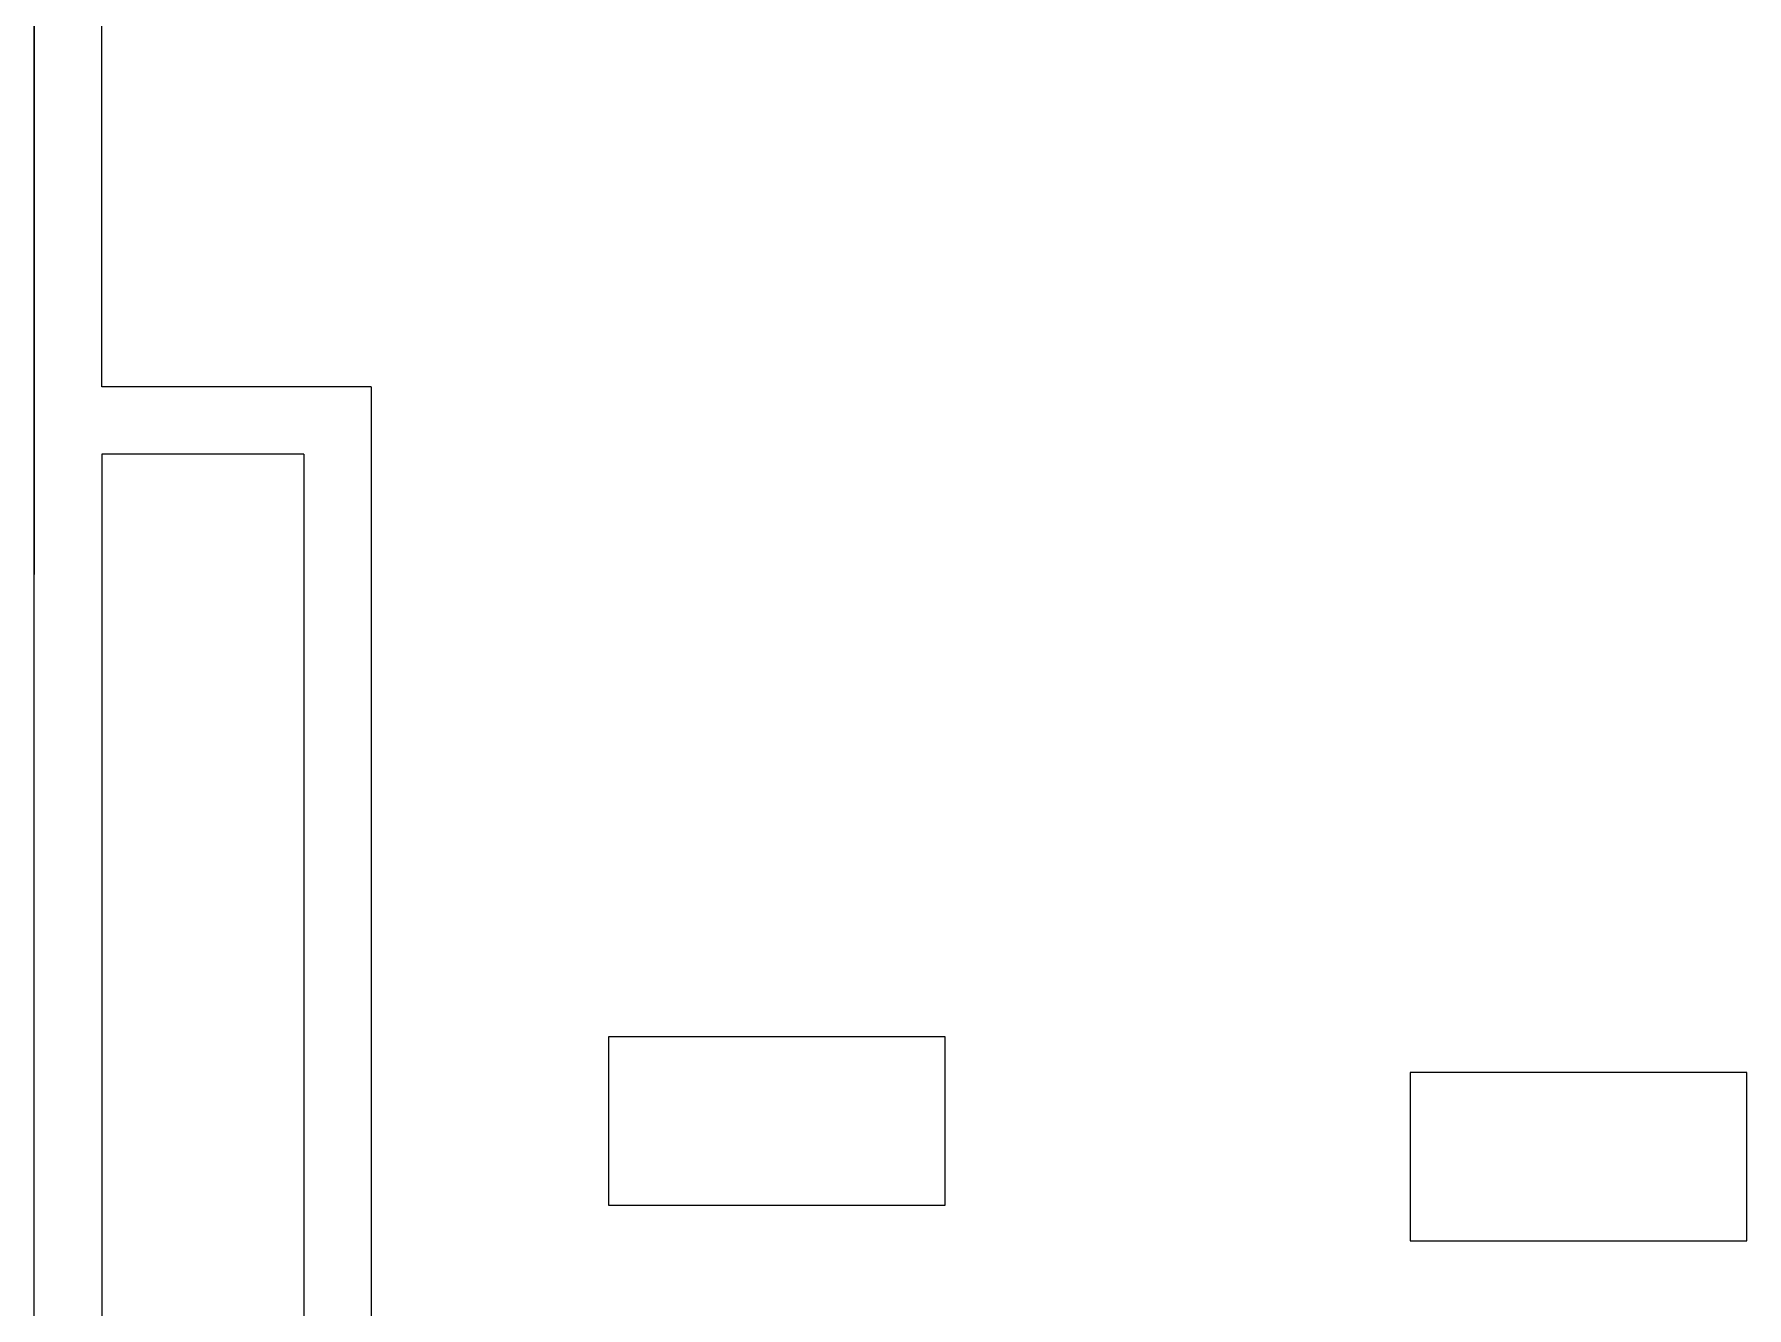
# Model space of a CAD drawing. Extents: x -19 to 297, y 0 to 420.
# Drawn here: x 68.17 to 80.88, y 208.13 to 217.59 of the extents above; entities that cross this region are included whole.
import ezdxf

# ---------------------------------------------------------------- set-up
doc = ezdxf.new("R2010")
doc.units = 0
doc.header["$MEASUREMENT"] = 0
doc.linetypes.add('K5LT_BASIC', pattern=[0])
doc.layers.add('Системный слой', color=7, linetype='Continuous')

# ---------------------------------------------------------------- blocks, each defined once
blk = doc.blocks.new('*U')
at = {"layer": 'Системный слой', "color": 5, "linetype": 'K5LT_BASIC'}
for p, q in [((74.93, 210.145), (72.43, 210.145)), ((72.43, 210.145), (72.43, 208.895)), ((74.93, 208.895), (74.93, 210.145)), ((80.883, 209.881), (78.383, 209.881)), ((78.383, 209.881), (78.383, 208.631)), ((80.883, 208.631), (80.883, 209.881)), ((72.43, 208.895), (74.93, 208.895)), ((78.383, 208.631), (80.883, 208.631))]:
    blk.add_line(p, q, dxfattribs=at)

msp = doc.modelspace()

# ---------------------------------------------------------------- linework, layer by layer
at = {"layer": 'Системный слой', "color": 5, "linetype": 'K5LT_BASIC'}
for p, q in [((68.166, 204.519), (68.166, 234.019)), ((68.167, 213.578), (68.167, 220.985)), ((68.667, 217.157), (68.667, 217.972)), ((68.667, 214.972), (68.667, 217.157)), ((70.667, 214.972), (68.667, 214.972)), ((70.667, 214.972), (70.667, 204.269)), ((70.167, 214.472), (68.667, 214.472)), ((68.667, 214.472), (68.667, 204.519)), ((70.167, 214.472), (70.167, 204.269)), ((68.166, 204.519), (68.166, 213.048))]:
    msp.add_line(p, q, dxfattribs=at)

# ---------------------------------------------------------------- block references
at = {"layer": 'Системный слой'}
msp.add_blockref('*U', (0, 0), dxfattribs=at)
msp.add_blockref('*U', (0, 0), dxfattribs=at)
msp.add_blockref('*U', (0, 0), dxfattribs=at)
msp.add_blockref('*U', (0, 0), dxfattribs=at)
msp.add_blockref('*U', (0, 0), dxfattribs=at)
msp.add_blockref('*U', (0, 0), dxfattribs=at)
msp.add_blockref('*U', (0, 0), dxfattribs=at)
msp.add_blockref('*U', (0, 0), dxfattribs=at)
msp.add_blockref('*U', (0, 0), dxfattribs=at)
msp.add_blockref('*U', (0, 0), dxfattribs=at)
msp.add_blockref('*U', (0, 0), dxfattribs=at)
msp.add_blockref('*U', (0, 0), dxfattribs=at)
msp.add_blockref('*U', (0, 0), dxfattribs=at)
msp.add_blockref('*U', (0, 0), dxfattribs=at)
msp.add_blockref('*U', (0, 0), dxfattribs=at)
msp.add_blockref('*U', (0, 0), dxfattribs=at)
msp.add_blockref('*U', (0, 0), dxfattribs=at)
msp.add_blockref('*U', (0, 0), dxfattribs=at)
msp.add_blockref('*U', (0, 0), dxfattribs=at)
msp.add_blockref('*U', (0, 0), dxfattribs=at)
msp.add_blockref('*U', (0, 0), dxfattribs=at)
msp.add_blockref('*U', (0, 0), dxfattribs=at)
msp.add_blockref('*U', (0, 0), dxfattribs=at)
msp.add_blockref('*U', (0, 0), dxfattribs=at)
msp.add_blockref('*U', (0, 0), dxfattribs=at)
msp.add_blockref('*U', (0, 0), dxfattribs=at)
msp.add_blockref('*U', (0, 0), dxfattribs=at)
msp.add_blockref('*U', (0, 0), dxfattribs=at)
msp.add_blockref('*U', (0, 0), dxfattribs=at)
msp.add_blockref('*U', (0, 0), dxfattribs=at)
msp.add_blockref('*U', (0, 0), dxfattribs=at)
msp.add_blockref('*U', (0, 0), dxfattribs=at)
msp.add_blockref('*U', (0, 0), dxfattribs=at)
msp.add_blockref('*U', (0, 0), dxfattribs=at)
msp.add_blockref('*U', (0, 0), dxfattribs=at)
msp.add_blockref('*U', (0, 0), dxfattribs=at)
msp.add_blockref('*U', (0, 0), dxfattribs=at)
msp.add_blockref('*U', (0, 0), dxfattribs=at)
msp.add_blockref('*U', (0, 0), dxfattribs=at)
msp.add_blockref('*U', (0, 0), dxfattribs=at)
msp.add_blockref('*U', (0, 0), dxfattribs=at)
msp.add_blockref('*U', (0, 0), dxfattribs=at)
msp.add_blockref('*U', (0, 0), dxfattribs=at)
msp.add_blockref('*U', (0, 0), dxfattribs=at)
msp.add_blockref('*U', (0, 0), dxfattribs=at)
msp.add_blockref('*U', (0, 0), dxfattribs=at)
msp.add_blockref('*U', (0, 0), dxfattribs=at)
msp.add_blockref('*U', (0, 0), dxfattribs=at)
msp.add_blockref('*U', (0, 0), dxfattribs=at)
msp.add_blockref('*U', (0, 0), dxfattribs=at)
msp.add_blockref('*U', (0, 0), dxfattribs=at)
msp.add_blockref('*U', (0, 0), dxfattribs=at)
msp.add_blockref('*U', (0, 0), dxfattribs=at)
msp.add_blockref('*U', (0, 0), dxfattribs=at)
msp.add_blockref('*U', (0, 0), dxfattribs=at)
msp.add_blockref('*U', (0, 0), dxfattribs=at)
msp.add_blockref('*U', (0, 0), dxfattribs=at)
msp.add_blockref('*U', (0, 0), dxfattribs=at)
msp.add_blockref('*U', (0, 0), dxfattribs=at)
msp.add_blockref('*U', (0, 0), dxfattribs=at)
msp.add_blockref('*U', (0, 0), dxfattribs=at)
msp.add_blockref('*U', (0, 0), dxfattribs=at)
msp.add_blockref('*U', (0, 0), dxfattribs=at)
msp.add_blockref('*U', (0, 0), dxfattribs=at)
msp.add_blockref('*U', (0, 0), dxfattribs=at)
msp.add_blockref('*U', (0, 0), dxfattribs=at)
msp.add_blockref('*U', (0, 0), dxfattribs=at)
msp.add_blockref('*U', (0, 0), dxfattribs=at)
msp.add_blockref('*U', (0, 0), dxfattribs=at)
msp.add_blockref('*U', (0, 0), dxfattribs=at)
msp.add_blockref('*U', (0, 0), dxfattribs=at)
msp.add_blockref('*U', (0, 0), dxfattribs=at)
msp.add_blockref('*U', (0, 0), dxfattribs=at)
msp.add_blockref('*U', (0, 0), dxfattribs=at)
msp.add_blockref('*U', (0, 0), dxfattribs=at)
msp.add_blockref('*U', (0, 0), dxfattribs=at)
msp.add_blockref('*U', (0, 0), dxfattribs=at)
msp.add_blockref('*U', (0, 0), dxfattribs=at)
msp.add_blockref('*U', (0, 0), dxfattribs=at)
msp.add_blockref('*U', (0, 0), dxfattribs=at)
msp.add_blockref('*U', (0, 0), dxfattribs=at)
msp.add_blockref('*U', (0, 0), dxfattribs=at)
msp.add_blockref('*U', (0, 0), dxfattribs=at)
msp.add_blockref('*U', (0, 0), dxfattribs=at)
msp.add_blockref('*U', (0, 0), dxfattribs=at)
msp.add_blockref('*U', (0, 0), dxfattribs=at)
msp.add_blockref('*U', (0, 0), dxfattribs=at)
msp.add_blockref('*U', (0, 0), dxfattribs=at)
msp.add_blockref('*U', (0, 0), dxfattribs=at)
msp.add_blockref('*U', (0, 0), dxfattribs=at)
msp.add_blockref('*U', (0, 0), dxfattribs=at)
msp.add_blockref('*U', (0, 0), dxfattribs=at)
msp.add_blockref('*U', (0, 0), dxfattribs=at)
msp.add_blockref('*U', (0, 0), dxfattribs=at)
msp.add_blockref('*U', (0, 0), dxfattribs=at)
msp.add_blockref('*U', (0, 0), dxfattribs=at)
msp.add_blockref('*U', (0, 0), dxfattribs=at)
msp.add_blockref('*U', (0, 0), dxfattribs=at)
msp.add_blockref('*U', (0, 0), dxfattribs=at)
msp.add_blockref('*U', (0, 0), dxfattribs=at)
msp.add_blockref('*U', (0, 0), dxfattribs=at)
msp.add_blockref('*U', (0, 0), dxfattribs=at)
msp.add_blockref('*U', (0, 0), dxfattribs=at)
msp.add_blockref('*U', (0, 0), dxfattribs=at)
msp.add_blockref('*U', (0, 0), dxfattribs=at)
msp.add_blockref('*U', (0, 0), dxfattribs=at)
msp.add_blockref('*U', (0, 0), dxfattribs=at)
msp.add_blockref('*U', (0, 0), dxfattribs=at)
msp.add_blockref('*U', (0, 0), dxfattribs=at)
msp.add_blockref('*U', (0, 0), dxfattribs=at)
msp.add_blockref('*U', (0, 0), dxfattribs=at)
msp.add_blockref('*U', (0, 0), dxfattribs=at)
msp.add_blockref('*U', (0, 0), dxfattribs=at)
msp.add_blockref('*U', (0, 0), dxfattribs=at)
msp.add_blockref('*U', (0, 0), dxfattribs=at)
msp.add_blockref('*U', (0, 0), dxfattribs=at)
msp.add_blockref('*U', (0, 0), dxfattribs=at)
msp.add_blockref('*U', (0, 0), dxfattribs=at)
msp.add_blockref('*U', (0, 0), dxfattribs=at)
msp.add_blockref('*U', (0, 0), dxfattribs=at)
msp.add_blockref('*U', (0, 0), dxfattribs=at)
msp.add_blockref('*U', (0, 0), dxfattribs=at)
msp.add_blockref('*U', (0, 0), dxfattribs=at)
msp.add_blockref('*U', (0, 0), dxfattribs=at)
msp.add_blockref('*U', (0, 0), dxfattribs=at)
msp.add_blockref('*U', (0, 0), dxfattribs=at)
msp.add_blockref('*U', (0, 0), dxfattribs=at)
msp.add_blockref('*U', (0, 0), dxfattribs=at)
msp.add_blockref('*U', (0, 0), dxfattribs=at)
msp.add_blockref('*U', (0, 0), dxfattribs=at)
msp.add_blockref('*U', (0, 0), dxfattribs=at)
msp.add_blockref('*U', (0, 0), dxfattribs=at)
msp.add_blockref('*U', (0, 0), dxfattribs=at)
msp.add_blockref('*U', (0, 0), dxfattribs=at)
msp.add_blockref('*U', (0, 0), dxfattribs=at)
msp.add_blockref('*U', (0, 0), dxfattribs=at)
msp.add_blockref('*U', (0, 0), dxfattribs=at)
msp.add_blockref('*U', (0, 0), dxfattribs=at)
msp.add_blockref('*U', (0, 0), dxfattribs=at)
msp.add_blockref('*U', (0, 0), dxfattribs=at)
msp.add_blockref('*U', (0, 0), dxfattribs=at)
msp.add_blockref('*U', (0, 0), dxfattribs=at)
msp.add_blockref('*U', (0, 0), dxfattribs=at)
msp.add_blockref('*U', (0, 0), dxfattribs=at)
msp.add_blockref('*U', (0, 0), dxfattribs=at)
msp.add_blockref('*U', (0, 0), dxfattribs=at)
msp.add_blockref('*U', (0, 0), dxfattribs=at)
msp.add_blockref('*U', (0, 0), dxfattribs=at)
msp.add_blockref('*U', (0, 0), dxfattribs=at)
msp.add_blockref('*U', (0, 0), dxfattribs=at)
msp.add_blockref('*U', (0, 0), dxfattribs=at)
msp.add_blockref('*U', (0, 0), dxfattribs=at)
msp.add_blockref('*U', (0, 0), dxfattribs=at)
msp.add_blockref('*U', (0, 0), dxfattribs=at)
msp.add_blockref('*U', (0, 0), dxfattribs=at)
msp.add_blockref('*U', (0, 0), dxfattribs=at)
msp.add_blockref('*U', (0, 0), dxfattribs=at)
msp.add_blockref('*U', (0, 0), dxfattribs=at)
msp.add_blockref('*U', (0, 0), dxfattribs=at)
msp.add_blockref('*U', (0, 0), dxfattribs=at)
msp.add_blockref('*U', (0, 0), dxfattribs=at)
msp.add_blockref('*U', (0, 0), dxfattribs=at)
msp.add_blockref('*U', (0, 0), dxfattribs=at)
msp.add_blockref('*U', (0, 0), dxfattribs=at)
msp.add_blockref('*U', (0, 0), dxfattribs=at)
msp.add_blockref('*U', (0, 0), dxfattribs=at)
msp.add_blockref('*U', (0, 0), dxfattribs=at)
msp.add_blockref('*U', (0, 0), dxfattribs=at)
msp.add_blockref('*U', (0, 0), dxfattribs=at)
msp.add_blockref('*U', (0, 0), dxfattribs=at)
msp.add_blockref('*U', (0, 0), dxfattribs=at)
msp.add_blockref('*U', (0, 0), dxfattribs=at)
msp.add_blockref('*U', (0, 0), dxfattribs=at)
msp.add_blockref('*U', (0, 0), dxfattribs=at)
msp.add_blockref('*U', (0, 0), dxfattribs=at)
msp.add_blockref('*U', (0, 0), dxfattribs=at)
msp.add_blockref('*U', (0, 0), dxfattribs=at)
msp.add_blockref('*U', (0, 0), dxfattribs=at)
msp.add_blockref('*U', (0, 0), dxfattribs=at)
msp.add_blockref('*U', (0, 0), dxfattribs=at)
msp.add_blockref('*U', (0, 0), dxfattribs=at)
msp.add_blockref('*U', (0, 0), dxfattribs=at)
msp.add_blockref('*U', (0, 0), dxfattribs=at)
msp.add_blockref('*U', (0, 0), dxfattribs=at)
msp.add_blockref('*U', (0, 0), dxfattribs=at)
msp.add_blockref('*U', (0, 0), dxfattribs=at)
msp.add_blockref('*U', (0, 0), dxfattribs=at)
msp.add_blockref('*U', (0, 0), dxfattribs=at)
msp.add_blockref('*U', (0, 0), dxfattribs=at)
msp.add_blockref('*U', (0, 0), dxfattribs=at)
msp.add_blockref('*U', (0, 0), dxfattribs=at)
msp.add_blockref('*U', (0, 0), dxfattribs=at)
msp.add_blockref('*U', (0, 0), dxfattribs=at)
msp.add_blockref('*U', (0, 0), dxfattribs=at)
msp.add_blockref('*U', (0, 0), dxfattribs=at)
msp.add_blockref('*U', (0, 0), dxfattribs=at)
msp.add_blockref('*U', (0, 0), dxfattribs=at)
msp.add_blockref('*U', (0, 0), dxfattribs=at)
msp.add_blockref('*U', (0, 0), dxfattribs=at)
msp.add_blockref('*U', (0, 0), dxfattribs=at)
msp.add_blockref('*U', (0, 0), dxfattribs=at)
msp.add_blockref('*U', (0, 0), dxfattribs=at)
msp.add_blockref('*U', (0, 0), dxfattribs=at)
msp.add_blockref('*U', (0, 0), dxfattribs=at)
msp.add_blockref('*U', (0, 0), dxfattribs=at)
msp.add_blockref('*U', (0, 0), dxfattribs=at)
msp.add_blockref('*U', (0, 0), dxfattribs=at)
msp.add_blockref('*U', (0, 0), dxfattribs=at)
msp.add_blockref('*U', (0, 0), dxfattribs=at)
msp.add_blockref('*U', (0, 0), dxfattribs=at)
msp.add_blockref('*U', (0, 0), dxfattribs=at)
msp.add_blockref('*U', (0, 0), dxfattribs=at)
msp.add_blockref('*U', (0, 0), dxfattribs=at)
msp.add_blockref('*U', (0, 0), dxfattribs=at)
msp.add_blockref('*U', (0, 0), dxfattribs=at)
msp.add_blockref('*U', (0, 0), dxfattribs=at)
msp.add_blockref('*U', (0, 0), dxfattribs=at)
msp.add_blockref('*U', (0, 0), dxfattribs=at)
msp.add_blockref('*U', (0, 0), dxfattribs=at)
msp.add_blockref('*U', (0, 0), dxfattribs=at)
msp.add_blockref('*U', (0, 0), dxfattribs=at)
msp.add_blockref('*U', (0, 0), dxfattribs=at)
msp.add_blockref('*U', (0, 0), dxfattribs=at)
msp.add_blockref('*U', (0, 0), dxfattribs=at)
msp.add_blockref('*U', (0, 0), dxfattribs=at)
msp.add_blockref('*U', (0, 0), dxfattribs=at)
msp.add_blockref('*U', (0, 0), dxfattribs=at)
msp.add_blockref('*U', (0, 0), dxfattribs=at)
msp.add_blockref('*U', (0, 0), dxfattribs=at)
msp.add_blockref('*U', (0, 0), dxfattribs=at)
msp.add_blockref('*U', (0, 0), dxfattribs=at)
msp.add_blockref('*U', (0, 0), dxfattribs=at)
msp.add_blockref('*U', (0, 0), dxfattribs=at)
msp.add_blockref('*U', (0, 0), dxfattribs=at)
msp.add_blockref('*U', (0, 0), dxfattribs=at)
msp.add_blockref('*U', (0, 0), dxfattribs=at)
msp.add_blockref('*U', (0, 0), dxfattribs=at)
msp.add_blockref('*U', (0, 0), dxfattribs=at)
msp.add_blockref('*U', (0, 0), dxfattribs=at)
msp.add_blockref('*U', (0, 0), dxfattribs=at)
msp.add_blockref('*U', (0, 0), dxfattribs=at)
msp.add_blockref('*U', (0, 0), dxfattribs=at)
msp.add_blockref('*U', (0, 0), dxfattribs=at)
msp.add_blockref('*U', (0, 0), dxfattribs=at)
msp.add_blockref('*U', (0, 0), dxfattribs=at)
msp.add_blockref('*U', (0, 0), dxfattribs=at)
msp.add_blockref('*U', (0, 0), dxfattribs=at)
msp.add_blockref('*U', (0, 0), dxfattribs=at)
msp.add_blockref('*U', (0, 0), dxfattribs=at)
msp.add_blockref('*U', (0, 0), dxfattribs=at)
msp.add_blockref('*U', (0, 0), dxfattribs=at)
msp.add_blockref('*U', (0, 0), dxfattribs=at)
msp.add_blockref('*U', (0, 0), dxfattribs=at)
msp.add_blockref('*U', (0, 0), dxfattribs=at)
msp.add_blockref('*U', (0, 0), dxfattribs=at)
msp.add_blockref('*U', (0, 0), dxfattribs=at)
msp.add_blockref('*U', (0, 0), dxfattribs=at)
msp.add_blockref('*U', (0, 0), dxfattribs=at)
msp.add_blockref('*U', (0, 0), dxfattribs=at)
msp.add_blockref('*U', (0, 0), dxfattribs=at)
msp.add_blockref('*U', (0, 0), dxfattribs=at)
msp.add_blockref('*U', (0, 0), dxfattribs=at)
msp.add_blockref('*U', (0, 0), dxfattribs=at)
msp.add_blockref('*U', (0, 0), dxfattribs=at)
msp.add_blockref('*U', (0, 0), dxfattribs=at)
msp.add_blockref('*U', (0, 0), dxfattribs=at)
msp.add_blockref('*U', (0, 0), dxfattribs=at)
msp.add_blockref('*U', (0, 0), dxfattribs=at)
msp.add_blockref('*U', (0, 0), dxfattribs=at)
msp.add_blockref('*U', (0, 0), dxfattribs=at)
msp.add_blockref('*U', (0, 0), dxfattribs=at)
msp.add_blockref('*U', (0, 0), dxfattribs=at)
msp.add_blockref('*U', (0, 0), dxfattribs=at)
msp.add_blockref('*U', (0, 0), dxfattribs=at)
msp.add_blockref('*U', (0, 0), dxfattribs=at)
msp.add_blockref('*U', (0, 0), dxfattribs=at)
msp.add_blockref('*U', (0, 0), dxfattribs=at)
msp.add_blockref('*U', (0, 0), dxfattribs=at)
msp.add_blockref('*U', (0, 0), dxfattribs=at)
msp.add_blockref('*U', (0, 0), dxfattribs=at)
msp.add_blockref('*U', (0, 0), dxfattribs=at)
msp.add_blockref('*U', (0, 0), dxfattribs=at)
msp.add_blockref('*U', (0, 0), dxfattribs=at)
msp.add_blockref('*U', (0, 0), dxfattribs=at)
msp.add_blockref('*U', (0, 0), dxfattribs=at)
msp.add_blockref('*U', (0, 0), dxfattribs=at)
msp.add_blockref('*U', (0, 0), dxfattribs=at)
msp.add_blockref('*U', (0, 0), dxfattribs=at)
msp.add_blockref('*U', (0, 0), dxfattribs=at)
msp.add_blockref('*U', (0, 0), dxfattribs=at)
msp.add_blockref('*U', (0, 0), dxfattribs=at)
msp.add_blockref('*U', (0, 0), dxfattribs=at)
msp.add_blockref('*U', (0, 0), dxfattribs=at)
msp.add_blockref('*U', (0, 0), dxfattribs=at)
msp.add_blockref('*U', (0, 0), dxfattribs=at)
msp.add_blockref('*U', (0, 0), dxfattribs=at)
msp.add_blockref('*U', (0, 0), dxfattribs=at)
msp.add_blockref('*U', (0, 0), dxfattribs=at)
msp.add_blockref('*U', (0, 0), dxfattribs=at)
msp.add_blockref('*U', (0, 0), dxfattribs=at)
msp.add_blockref('*U', (0, 0), dxfattribs=at)
msp.add_blockref('*U', (0, 0), dxfattribs=at)
msp.add_blockref('*U', (0, 0), dxfattribs=at)
msp.add_blockref('*U', (0, 0), dxfattribs=at)
msp.add_blockref('*U', (0, 0), dxfattribs=at)
msp.add_blockref('*U', (0, 0), dxfattribs=at)
msp.add_blockref('*U', (0, 0), dxfattribs=at)
msp.add_blockref('*U', (0, 0), dxfattribs=at)
msp.add_blockref('*U', (0, 0), dxfattribs=at)
msp.add_blockref('*U', (0, 0), dxfattribs=at)
msp.add_blockref('*U', (0, 0), dxfattribs=at)
msp.add_blockref('*U', (0, 0), dxfattribs=at)
msp.add_blockref('*U', (0, 0), dxfattribs=at)
msp.add_blockref('*U', (0, 0), dxfattribs=at)
msp.add_blockref('*U', (0, 0), dxfattribs=at)
msp.add_blockref('*U', (0, 0), dxfattribs=at)
msp.add_blockref('*U', (0, 0), dxfattribs=at)
msp.add_blockref('*U', (0, 0), dxfattribs=at)
msp.add_blockref('*U', (0, 0), dxfattribs=at)
msp.add_blockref('*U', (0, 0), dxfattribs=at)
msp.add_blockref('*U', (0, 0), dxfattribs=at)
msp.add_blockref('*U', (0, 0), dxfattribs=at)
msp.add_blockref('*U', (0, 0), dxfattribs=at)
msp.add_blockref('*U', (0, 0), dxfattribs=at)
msp.add_blockref('*U', (0, 0), dxfattribs=at)
msp.add_blockref('*U', (0, 0), dxfattribs=at)
msp.add_blockref('*U', (0, 0), dxfattribs=at)
msp.add_blockref('*U', (0, 0), dxfattribs=at)
msp.add_blockref('*U', (0, 0), dxfattribs=at)
msp.add_blockref('*U', (0, 0), dxfattribs=at)
msp.add_blockref('*U', (0, 0), dxfattribs=at)
msp.add_blockref('*U', (0, 0), dxfattribs=at)
msp.add_blockref('*U', (0, 0), dxfattribs=at)
msp.add_blockref('*U', (0, 0), dxfattribs=at)
msp.add_blockref('*U', (0, 0), dxfattribs=at)
msp.add_blockref('*U', (0, 0), dxfattribs=at)
msp.add_blockref('*U', (0, 0), dxfattribs=at)
msp.add_blockref('*U', (0, 0), dxfattribs=at)
msp.add_blockref('*U', (0, 0), dxfattribs=at)
msp.add_blockref('*U', (0, 0), dxfattribs=at)
msp.add_blockref('*U', (0, 0), dxfattribs=at)
msp.add_blockref('*U', (0, 0), dxfattribs=at)
msp.add_blockref('*U', (0, 0), dxfattribs=at)
msp.add_blockref('*U', (0, 0), dxfattribs=at)
msp.add_blockref('*U', (0, 0), dxfattribs=at)
msp.add_blockref('*U', (0, 0), dxfattribs=at)
msp.add_blockref('*U', (0, 0), dxfattribs=at)
msp.add_blockref('*U', (0, 0), dxfattribs=at)
msp.add_blockref('*U', (0, 0), dxfattribs=at)
msp.add_blockref('*U', (0, 0), dxfattribs=at)
msp.add_blockref('*U', (0, 0), dxfattribs=at)
msp.add_blockref('*U', (0, 0), dxfattribs=at)
msp.add_blockref('*U', (0, 0), dxfattribs=at)
msp.add_blockref('*U', (0, 0), dxfattribs=at)
msp.add_blockref('*U', (0, 0), dxfattribs=at)
msp.add_blockref('*U', (0, 0), dxfattribs=at)
msp.add_blockref('*U', (0, 0), dxfattribs=at)
msp.add_blockref('*U', (0, 0), dxfattribs=at)
msp.add_blockref('*U', (0, 0), dxfattribs=at)
msp.add_blockref('*U', (0, 0), dxfattribs=at)
msp.add_blockref('*U', (0, 0), dxfattribs=at)
msp.add_blockref('*U', (0, 0), dxfattribs=at)
msp.add_blockref('*U', (0, 0), dxfattribs=at)
msp.add_blockref('*U', (0, 0), dxfattribs=at)
msp.add_blockref('*U', (0, 0), dxfattribs=at)
msp.add_blockref('*U', (0, 0), dxfattribs=at)
msp.add_blockref('*U', (0, 0), dxfattribs=at)
msp.add_blockref('*U', (0, 0), dxfattribs=at)
msp.add_blockref('*U', (0, 0), dxfattribs=at)
msp.add_blockref('*U', (0, 0), dxfattribs=at)
msp.add_blockref('*U', (0, 0), dxfattribs=at)
msp.add_blockref('*U', (0, 0), dxfattribs=at)
msp.add_blockref('*U', (0, 0), dxfattribs=at)
msp.add_blockref('*U', (0, 0), dxfattribs=at)
msp.add_blockref('*U', (0, 0), dxfattribs=at)
msp.add_blockref('*U', (0, 0), dxfattribs=at)
msp.add_blockref('*U', (0, 0), dxfattribs=at)
msp.add_blockref('*U', (0, 0), dxfattribs=at)
msp.add_blockref('*U', (0, 0), dxfattribs=at)
msp.add_blockref('*U', (0, 0), dxfattribs=at)
msp.add_blockref('*U', (0, 0), dxfattribs=at)
msp.add_blockref('*U', (0, 0), dxfattribs=at)
msp.add_blockref('*U', (0, 0), dxfattribs=at)
msp.add_blockref('*U', (0, 0), dxfattribs=at)
msp.add_blockref('*U', (0, 0), dxfattribs=at)
msp.add_blockref('*U', (0, 0), dxfattribs=at)
msp.add_blockref('*U', (0, 0), dxfattribs=at)
msp.add_blockref('*U', (0, 0), dxfattribs=at)
msp.add_blockref('*U', (0, 0), dxfattribs=at)
msp.add_blockref('*U', (0, 0), dxfattribs=at)
msp.add_blockref('*U', (0, 0), dxfattribs=at)
msp.add_blockref('*U', (0, 0), dxfattribs=at)
msp.add_blockref('*U', (0, 0), dxfattribs=at)
msp.add_blockref('*U', (0, 0), dxfattribs=at)
msp.add_blockref('*U', (0, 0), dxfattribs=at)
msp.add_blockref('*U', (0, 0), dxfattribs=at)
msp.add_blockref('*U', (0, 0), dxfattribs=at)
msp.add_blockref('*U', (0, 0), dxfattribs=at)
msp.add_blockref('*U', (0, 0), dxfattribs=at)
msp.add_blockref('*U', (0, 0), dxfattribs=at)
msp.add_blockref('*U', (0, 0), dxfattribs=at)
msp.add_blockref('*U', (0, 0), dxfattribs=at)
msp.add_blockref('*U', (0, 0), dxfattribs=at)
msp.add_blockref('*U', (0, 0), dxfattribs=at)
msp.add_blockref('*U', (0, 0), dxfattribs=at)
msp.add_blockref('*U', (0, 0), dxfattribs=at)
msp.add_blockref('*U', (0, 0), dxfattribs=at)
msp.add_blockref('*U', (0, 0), dxfattribs=at)
msp.add_blockref('*U', (0, 0), dxfattribs=at)
msp.add_blockref('*U', (0, 0), dxfattribs=at)
msp.add_blockref('*U', (0, 0), dxfattribs=at)
msp.add_blockref('*U', (0, 0), dxfattribs=at)
msp.add_blockref('*U', (0, 0), dxfattribs=at)
msp.add_blockref('*U', (0, 0), dxfattribs=at)
msp.add_blockref('*U', (0, 0), dxfattribs=at)
msp.add_blockref('*U', (0, 0), dxfattribs=at)
msp.add_blockref('*U', (0, 0), dxfattribs=at)
msp.add_blockref('*U', (0, 0), dxfattribs=at)
msp.add_blockref('*U', (0, 0), dxfattribs=at)
msp.add_blockref('*U', (0, 0), dxfattribs=at)
msp.add_blockref('*U', (0, 0), dxfattribs=at)
msp.add_blockref('*U', (0, 0), dxfattribs=at)
msp.add_blockref('*U', (0, 0), dxfattribs=at)
msp.add_blockref('*U', (0, 0), dxfattribs=at)
msp.add_blockref('*U', (0, 0), dxfattribs=at)
msp.add_blockref('*U', (0, 0), dxfattribs=at)
msp.add_blockref('*U', (0, 0), dxfattribs=at)
msp.add_blockref('*U', (0, 0), dxfattribs=at)
msp.add_blockref('*U', (0, 0), dxfattribs=at)
msp.add_blockref('*U', (0, 0), dxfattribs=at)
msp.add_blockref('*U', (0, 0), dxfattribs=at)
msp.add_blockref('*U', (0, 0), dxfattribs=at)
msp.add_blockref('*U', (0, 0), dxfattribs=at)
msp.add_blockref('*U', (0, 0), dxfattribs=at)
msp.add_blockref('*U', (0, 0), dxfattribs=at)
msp.add_blockref('*U', (0, 0), dxfattribs=at)
msp.add_blockref('*U', (0, 0), dxfattribs=at)
msp.add_blockref('*U', (0, 0), dxfattribs=at)
msp.add_blockref('*U', (0, 0), dxfattribs=at)
msp.add_blockref('*U', (0, 0), dxfattribs=at)
msp.add_blockref('*U', (0, 0), dxfattribs=at)
msp.add_blockref('*U', (0, 0), dxfattribs=at)
msp.add_blockref('*U', (0, 0), dxfattribs=at)
msp.add_blockref('*U', (0, 0), dxfattribs=at)
msp.add_blockref('*U', (0, 0), dxfattribs=at)
msp.add_blockref('*U', (0, 0), dxfattribs=at)
msp.add_blockref('*U', (0, 0), dxfattribs=at)
msp.add_blockref('*U', (0, 0), dxfattribs=at)
msp.add_blockref('*U', (0, 0), dxfattribs=at)
msp.add_blockref('*U', (0, 0), dxfattribs=at)

doc.saveas('drawing.dxf')
